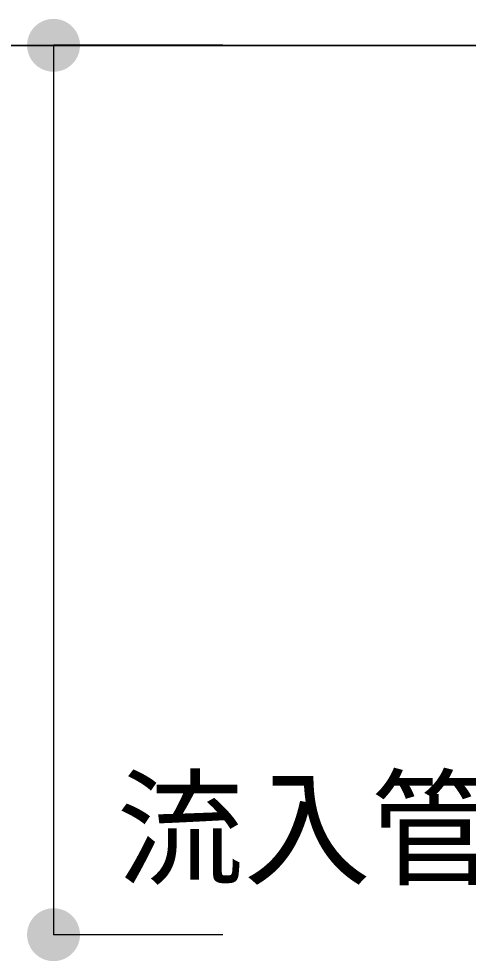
# Model space of a CAD drawing. Units: millimetres, scale not verified. Extents: x -22401 to 8910, y -6308 to 6308.
# Drawn here: x -6502 to -6183, y -2180 to -1512 of the extents above; entities that cross this region are included whole.
import ezdxf
from ezdxf.enums import TextEntityAlignment as Align

# ---------------------------------------------------------------- set-up
doc = ezdxf.new("R2010")
doc.units = ezdxf.units.MM
doc.header["$LTSCALE"] = 30
for name, color, linetype, lineweight in [('0-2_空気管', 3, 'Continuous', 25), ('0-5_機器', 3, 'Continuous', 25), ('1-4_00クル-フ-6寸法', 132, 'Continuous', 25)]:
    doc.layers.add(name, color=color, linetype=linetype, lineweight=lineweight)
doc.styles.add('ＭＳ ゴシック', font='')
doc.styles.get('ＭＳ ゴシック').set_extended_font_data('MS Gothic')

msp = doc.modelspace()

# ---------------------------------------------------------------- linework, layer by layer
at = {"layer": '0-5_機器', "color": 2}
for p, q in [((-6922.7, -1531.2), (-2628.67, -1531.2)), ((-6560.65, -1531.22), (-6045.62, -1531.22))]:
    msp.add_line(p, q, dxfattribs=at)
at = {"layer": '1-4_00クル-フ-6寸法', "color": 4}
for p, q in [((-6357.12, -1531.2), (-6477.12, -1531.2)), ((-6477.12, -1531.2), (-6477.12, -2161.2)), ((-6357.12, -2161.2), (-6477.12, -2161.2))]:
    msp.add_line(p, q, dxfattribs=at)
at = {"layer": '1-4_00クル-フ-6寸法'}
for points in [[(-6477.12, -1531.2), (-6488.14, -1516.03), (-6486.15, -1514.77)], [(-6477.12, -1531.2), (-6486.15, -1514.77), (-6484.02, -1513.77)], [(-6477.12, -1531.2), (-6484.02, -1513.77), (-6481.78, -1513.04)], [(-6477.12, -1531.2), (-6481.78, -1513.04), (-6479.47, -1512.6)], [(-6477.12, -1531.2), (-6479.47, -1512.6), (-6477.12, -1512.45)], [(-6477.12, -1531.2), (-6477.12, -1512.45), (-6474.77, -1512.6)], [(-6477.12, -1531.2), (-6474.77, -1512.6), (-6472.45, -1513.04)], [(-6477.12, -1531.2), (-6472.45, -1513.04), (-6470.21, -1513.77)], [(-6477.12, -1531.2), (-6470.21, -1513.77), (-6468.08, -1514.77)], [(-6477.12, -1531.2), (-6468.08, -1514.77), (-6466.09, -1516.03)], [(-6477.12, -1531.2), (-6494.08, -1523.22), (-6492.95, -1521.15)], [(-6477.12, -1531.2), (-6492.95, -1521.15), (-6491.56, -1519.25)], [(-6477.12, -1531.2), (-6491.56, -1519.25), (-6489.95, -1517.53)], [(-6477.12, -1531.2), (-6489.95, -1517.53), (-6488.14, -1516.03)], [(-6477.12, -1531.2), (-6466.09, -1516.03), (-6464.28, -1517.53)], [(-6477.12, -1531.2), (-6464.28, -1517.53), (-6462.67, -1519.25)], [(-6477.12, -1531.2), (-6462.67, -1519.25), (-6461.28, -1521.15)], [(-6477.12, -1531.2), (-6461.28, -1521.15), (-6460.15, -1523.22)], [(-6477.12, -1531.2), (-6495.83, -1530.02), (-6495.53, -1527.69)], [(-6477.12, -1531.2), (-6495.53, -1527.69), (-6494.95, -1525.41)], [(-6477.12, -1531.2), (-6494.95, -1525.41), (-6494.08, -1523.22)], [(-6477.12, -1531.2), (-6460.15, -1523.22), (-6459.28, -1525.41)], [(-6477.12, -1531.2), (-6459.28, -1525.41), (-6458.7, -1527.69)], [(-6477.12, -1531.2), (-6458.7, -1527.69), (-6458.4, -1530.02)], [(-6477.12, -1531.2), (-6495.83, -1532.38), (-6495.83, -1530.02)], [(-6477.12, -1531.2), (-6495.53, -1534.71), (-6495.83, -1532.38)], [(-6477.12, -1531.2), (-6494.95, -1536.99), (-6495.53, -1534.71)], [(-6477.12, -1531.2), (-6494.08, -1539.18), (-6494.95, -1536.99)], [(-6477.12, -1531.2), (-6492.95, -1541.25), (-6494.08, -1539.18)], [(-6477.12, -1531.2), (-6491.56, -1543.15), (-6492.95, -1541.25)], [(-6477.12, -1531.2), (-6489.95, -1544.87), (-6491.56, -1543.15)], [(-6477.12, -1531.2), (-6488.14, -1546.37), (-6489.95, -1544.87)], [(-6477.12, -1531.2), (-6486.15, -1547.63), (-6488.14, -1546.37)], [(-6477.12, -1531.2), (-6484.02, -1548.63), (-6486.15, -1547.63)], [(-6477.12, -1531.2), (-6481.78, -1549.36), (-6484.02, -1548.63)], [(-6477.12, -1531.2), (-6479.47, -1549.8), (-6481.78, -1549.36)], [(-6477.12, -1531.2), (-6477.12, -1549.95), (-6479.47, -1549.8)], [(-6477.12, -1531.2), (-6458.4, -1530.02), (-6458.4, -1532.38)], [(-6477.12, -1531.2), (-6474.77, -1549.8), (-6477.12, -1549.95)], [(-6477.12, -1531.2), (-6472.45, -1549.36), (-6474.77, -1549.8)], [(-6477.12, -1531.2), (-6470.21, -1548.63), (-6472.45, -1549.36)], [(-6477.12, -1531.2), (-6468.08, -1547.63), (-6470.21, -1548.63)], [(-6477.12, -1531.2), (-6466.09, -1546.37), (-6468.08, -1547.63)], [(-6477.12, -1531.2), (-6464.28, -1544.87), (-6466.09, -1546.37)], [(-6477.12, -1531.2), (-6462.67, -1543.15), (-6464.28, -1544.87)], [(-6477.12, -1531.2), (-6461.28, -1541.25), (-6462.67, -1543.15)], [(-6477.12, -1531.2), (-6460.15, -1539.18), (-6461.28, -1541.25)], [(-6477.12, -1531.2), (-6459.28, -1536.99), (-6460.15, -1539.18)], [(-6477.12, -1531.2), (-6458.7, -1534.71), (-6459.28, -1536.99)], [(-6477.12, -1531.2), (-6458.4, -1532.38), (-6458.7, -1534.71)], [(-6477.12, -2161.2), (-6481.78, -2143.04), (-6479.47, -2142.6)], [(-6477.12, -2161.2), (-6479.47, -2142.6), (-6477.12, -2142.45)], [(-6477.12, -2161.2), (-6477.12, -2142.45), (-6474.77, -2142.6)], [(-6477.12, -2161.2), (-6474.77, -2142.6), (-6472.45, -2143.04)], [(-6477.12, -2161.2), (-6492.95, -2151.15), (-6491.56, -2149.25)], [(-6477.12, -2161.2), (-6491.56, -2149.25), (-6489.95, -2147.53)], [(-6477.12, -2161.2), (-6489.95, -2147.53), (-6488.14, -2146.03)], [(-6477.12, -2161.2), (-6488.14, -2146.03), (-6486.15, -2144.77)], [(-6477.12, -2161.2), (-6486.15, -2144.77), (-6484.02, -2143.77)], [(-6477.12, -2161.2), (-6484.02, -2143.77), (-6481.78, -2143.04)], [(-6477.12, -2161.2), (-6472.45, -2143.04), (-6470.21, -2143.77)], [(-6477.12, -2161.2), (-6470.21, -2143.77), (-6468.08, -2144.77)], [(-6477.12, -2161.2), (-6468.08, -2144.77), (-6466.09, -2146.03)], [(-6477.12, -2161.2), (-6466.09, -2146.03), (-6464.28, -2147.53)], [(-6477.12, -2161.2), (-6464.28, -2147.53), (-6462.67, -2149.25)], [(-6477.12, -2161.2), (-6462.67, -2149.25), (-6461.28, -2151.15)], [(-6477.12, -2161.2), (-6495.53, -2157.69), (-6494.95, -2155.41)], [(-6477.12, -2161.2), (-6494.95, -2155.41), (-6494.08, -2153.22)], [(-6477.12, -2161.2), (-6494.08, -2153.22), (-6492.95, -2151.15)], [(-6477.12, -2161.2), (-6461.28, -2151.15), (-6460.15, -2153.22)], [(-6477.12, -2161.2), (-6460.15, -2153.22), (-6459.28, -2155.41)], [(-6477.12, -2161.2), (-6459.28, -2155.41), (-6458.7, -2157.69)], [(-6477.12, -2161.2), (-6495.83, -2160.02), (-6495.53, -2157.69)], [(-6477.12, -2161.2), (-6495.83, -2162.38), (-6495.83, -2160.02)], [(-6477.12, -2161.2), (-6495.53, -2164.71), (-6495.83, -2162.38)], [(-6477.12, -2161.2), (-6494.95, -2166.99), (-6495.53, -2164.71)], [(-6477.12, -2161.2), (-6494.08, -2169.18), (-6494.95, -2166.99)], [(-6477.12, -2161.2), (-6492.95, -2171.25), (-6494.08, -2169.18)], [(-6477.12, -2161.2), (-6491.56, -2173.15), (-6492.95, -2171.25)], [(-6477.12, -2161.2), (-6489.95, -2174.87), (-6491.56, -2173.15)], [(-6477.12, -2161.2), (-6488.14, -2176.37), (-6489.95, -2174.87)], [(-6477.12, -2161.2), (-6486.15, -2177.63), (-6488.14, -2176.37)], [(-6477.12, -2161.2), (-6484.02, -2178.63), (-6486.15, -2177.63)], [(-6477.12, -2161.2), (-6481.78, -2179.36), (-6484.02, -2178.63)], [(-6477.12, -2161.2), (-6479.47, -2179.8), (-6481.78, -2179.36)], [(-6477.12, -2161.2), (-6477.12, -2179.95), (-6479.47, -2179.8)], [(-6477.12, -2161.2), (-6458.7, -2157.69), (-6458.4, -2160.02)], [(-6477.12, -2161.2), (-6458.4, -2160.02), (-6458.4, -2162.38)], [(-6477.12, -2161.2), (-6474.77, -2179.8), (-6477.12, -2179.95)], [(-6477.12, -2161.2), (-6472.45, -2179.36), (-6474.77, -2179.8)], [(-6477.12, -2161.2), (-6470.21, -2178.63), (-6472.45, -2179.36)], [(-6477.12, -2161.2), (-6468.08, -2177.63), (-6470.21, -2178.63)], [(-6477.12, -2161.2), (-6466.09, -2176.37), (-6468.08, -2177.63)], [(-6477.12, -2161.2), (-6464.28, -2174.87), (-6466.09, -2176.37)], [(-6477.12, -2161.2), (-6462.67, -2173.15), (-6464.28, -2174.87)], [(-6477.12, -2161.2), (-6461.28, -2171.25), (-6462.67, -2173.15)], [(-6477.12, -2161.2), (-6460.15, -2169.18), (-6461.28, -2171.25)], [(-6477.12, -2161.2), (-6459.28, -2166.99), (-6460.15, -2169.18)], [(-6477.12, -2161.2), (-6458.7, -2164.71), (-6459.28, -2166.99)], [(-6477.12, -2161.2), (-6458.4, -2162.38), (-6458.7, -2164.71)]]:
    msp.add_solid(points, dxfattribs=at)

# ---------------------------------------------------------------- texts
at = {"layer": '0-2_空気管', "color": 4, "style": 'ＭＳ ゴシック'}
msp.add_text('流入管底', height=65.98, dxfattribs=at).set_placement((-6432.47, -2138.68), align=Align.BOTTOM_LEFT)

doc.saveas('drawing.dxf')
